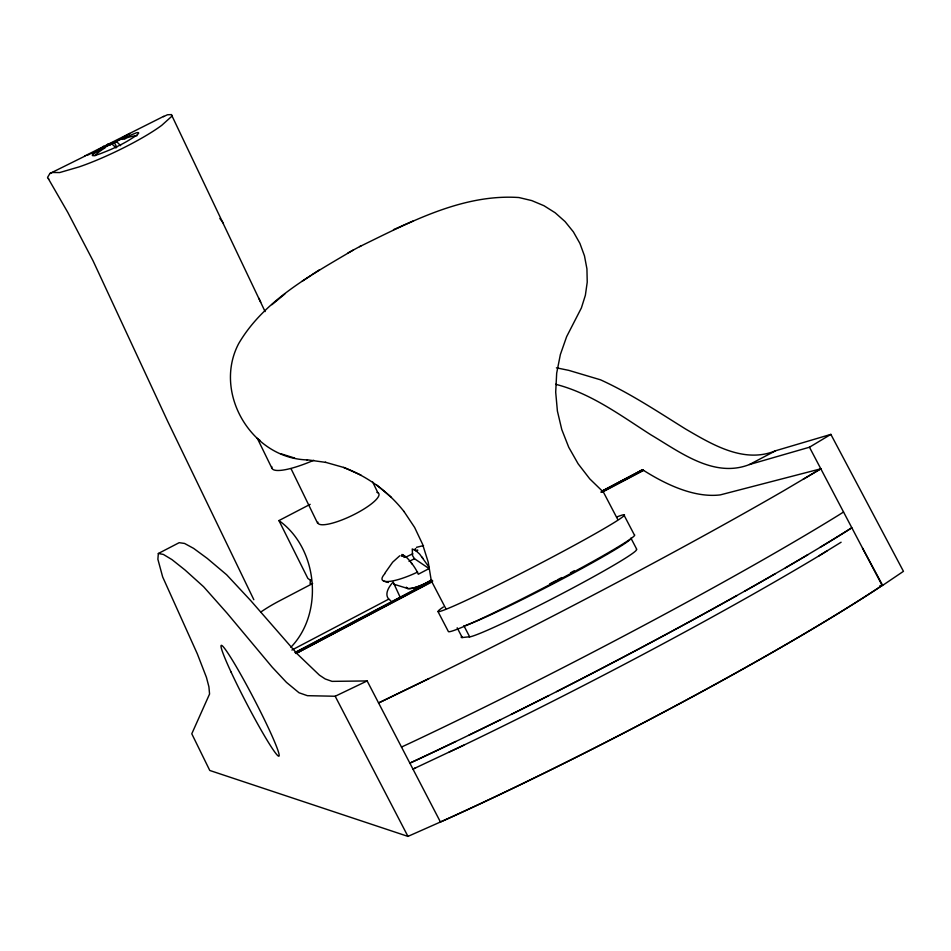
<?xml version="1.0" encoding="UTF-8"?>
<svg xmlns="http://www.w3.org/2000/svg" width="951" height="951" viewBox="0 0 951 951"><rect width="100%" height="100%" fill="white"/><g stroke="black" fill="none" stroke-linecap="round" stroke-linejoin="round"><path stroke-width="1.43" d="M882.171 585.447A380.971 33.095 -27.3 0 1 440.432 821.985L367.145 680.94L332.054 681.368L325.218 678.966L319.429 675.151L297.294 653.943L250.767 600.652L226.623 574.749L207.27 558.427L193.624 548.382L184.542 543.437L179.157 542.688L158.341 553.494L157.878 559.271L162.657 576.912L197.332 653.872L206.438 677.385L208.911 686.788L209.565 694.016L191.781 733.792L209.779 770.465L407.955 836.393L448.052 818.621A382.991 33.261 -27.3 0 0 877.274 588.752L882.171 585.447L809.467 447.22L749.495 464.528C713.88 478.519 679.906 451.963 650.876 434.821C620.658 415.516 590.928 393.238 555.61 384.287M384.87 573.203L392.656 562.184L399.753 555.776M84.996 156.095L49.928 173.474L47.55 177.397L48.774 179.109M290.899 647.227C324.101 612.943 317.907 548.18 278.94 520.577L310.169 504.327M163.441 116.676L167.447 114.762L171.382 114.607L265.091 311.583M84.782 155.976L129.586 133.497L121.514 138.275M353.035 250.184C311.167 275.053 264.045 300.243 238.689 343.584C212.632 392.941 251.849 458.525 307.423 459.915M405.554 556.608L403.985 557.441L405.245 556.466C408.728 558.606 416.253 568.757 418.274 574.249L429.067 568.579L428.461 566.356L419.676 554.124L416.051 550.831L412.247 548.929L412.532 555.622L414.505 558.724L429.067 568.579M284.872 293.954L271.903 304.7M414.22 549.63L415.825 548.87L414.684 549.916M879.865 585.709L882.647 585.388L903.45 571.325L830.865 434.381L775.576 450.762C744.051 463.933 712.097 444.462 685.516 428.972C657.747 411.676 630.394 393.441 600.533 379.818L568.757 370.355L556.418 367.823M302.073 281.294L310.894 275.493M312.261 274.542L319.643 269.692M843.537 512.007L838.58 515.157A382.694 24.857 -27.4 0 1 409.037 743.563L401.488 747.046M841.112 542.225L818.704 556.026A382.789 27.329 -27.4 0 1 463.791 745.18L412.96 769.109L415.635 767.849M818.704 556.026L827.204 550.772M601.757 491.203L642.519 469.77L644.635 471.042A1168.28 248.104 65.7 0 0 720.335 494.877L820.82 468.807L784.242 490.443A382.528 19.923 -27.4 0 1 429.103 678.515L378.581 702.967L429.103 678.515M809.467 447.22L830.865 434.381M803.072 479.363L820.82 468.807M422.957 558.463L421.923 557.036M359.561 246.666C408.989 222.617 462.257 193.707 518.937 197.535L531.787 200.602L543.984 205.725L555.17 212.774L565.06 221.571L573.382 231.878L579.908 243.408L584.473 255.855L586.933 268.883L587.231 282.138L585.376 295.274L581.394 307.922L566.641 336.642L560.353 354.58L556.68 373.208L555.693 392.169L557.405 411.082L561.779 429.555L568.734 447.255L578.125 463.803L589.763 478.876L603.445 492.166L617.627 519.27M348.007 252.93L361.023 245.857M100.426 148.606L102.72 147.369A72.05 7.465 63.1 0 1 103.683 146.311L105.157 146.953M116.569 140.938L120.278 138.941M296.094 653.432L432.562 581.085M601.84 491.334L642.519 469.77A16.333 3.21 61.9 0 0 641.295 471.399M296.082 653.492L432.455 581.643M602.934 491.822L643.577 470.412M749.495 464.528L775.576 450.762M291.898 650.044L388.816 599.106M295.06 652.457L432.289 580.3M295.369 652.695L431.754 580.99M600.925 492.036L642.888 469.972M295.535 652.968L432.622 580.906M601.389 492.19L643.256 470.174M112.111 143.268L115.463 141.521M312.653 583.51L279.808 600.699A48.501 11.067 -26.4 0 0 260.812 612.04M105.169 146.811L107.511 145.622M409.061 561.411L414.505 558.724M129.217 133.663L163.845 116.272M98.179 150.258L95.587 151.494A25.213 5.718 -25.3 0 1 99.284 149.224M158.341 553.494L163.37 554.433L171.988 559.628L185.029 570.006L203.609 586.743L226.992 613.086L272.188 667.15L286.489 682.402L299.042 692.768L307.387 695.68L335.192 696.251L367.145 680.94M449.074 752.11L463.791 745.18M412.175 564.121L411.153 562.683M417.655 572.038L414.505 573.501A36.59 8.511 -25.9 0 1 384.846 573.738M110.815 143.435L107.178 145.134A72.038 7.572 63.1 0 1 108.152 144.077L109.841 144.861M91.046 153.61L94.292 152.124M401.904 225.934L412.793 221.143M393.512 229.666L402.035 225.922M405.078 556.276L402.011 554.469L401.274 555.919M86.803 155.465L89.965 154.11M415.789 550.653L417.822 550.189L416.276 550.986M49.928 173.474L52.507 172.476L59.616 172.571L78.874 166.972A65.179 9.783 -25.7 0 0 161.789 125.294L171.988 116.117L171.382 114.607M403.533 555.229L402.023 556.097L403.985 555.527M416.443 547.348L423.516 545.577M461.663 636.433A93.008 4.779 -27.4 0 0 462.245 637.539L469.628 636.754L463.838 625.627M306.614 459.725L325.908 462.4M280.973 453.793L294.584 458.037M325.373 462.257L343.905 467.512L361.047 475.143M384.18 581.227L388.305 582.499M393.797 584.199L407.539 588.443M343.596 467.428C367.348 476.332 388.448 491.631 404.092 511.626M311.072 580.633L307.874 578.446L278.94 520.577M376.965 485.2L391.455 497.444M120.599 145.646L117.936 142.923A94.422 10.116 63.1 0 0 117.353 142.46L115.606 141.675A73.512 7.881 63.1 0 0 114.584 142.757L116.723 147.274M116.01 147.952L113.359 145.23A94.446 9.986 63.1 0 0 112.777 144.766L111.041 143.958A73.524 7.786 63.1 0 0 110.043 145.039M219.859 218.504L223.414 223.164M403.925 511.388L414.624 527.448L422.541 544.15L428.223 562.16L431.302 580.764L445.817 608.628M48.263 178.562L67.818 212.442L93.043 260.788L167.661 421.281L253.834 599.701M862.486 548.038L882.647 585.388M623.856 514.836L634.281 534.771A104.907 5.064 -27.4 0 1 547.182 586.006A104.907 5.064 -27.4 0 1 448.385 631.547L437.995 611.588M630.882 538.076L636.683 549.155M457.169 627.791L462.245 637.539M335.192 696.251L407.955 836.393M271.855 468.106L257.317 438.304A51.009 10.711 -25.8 0 0 259.825 440.17M291.065 468.724L317.658 523.359M372.697 482.026L377.844 492.713M400.502 597.965L393.155 582.083L391.634 583.783A45.22 17.308 -24.6 0 0 390.79 600.652M258.874 298.245L260.717 302.24M636.326 549.345A94.85 4.945 -27.4 0 1 562.576 593.388A94.85 4.945 -27.4 0 1 469.235 636.968M574.214 570.778A64.989 3.162 -27.4 0 1 570.469 572.835M561.72 577.554A64.989 3.162 -27.4 0 1 557.215 579.944M555.955 580.609A64.145 3.115 -27.4 0 1 549.607 583.926M630.703 538.789A94.838 4.612 -27.4 0 1 557.131 581.739A94.838 4.612 -27.4 0 1 465.942 625.211M310.109 583.676A47.764 46.195 -54.1 0 1 310.513 579.967M94.993 155.762A25.736 5.837 -25.2 0 1 105.216 147.726M124.272 138.68A25.736 5.837 -25.2 0 1 136.956 135.72M111.992 142.935A25.213 5.718 -25.3 0 1 115.523 141.544M122.061 139.428A25.213 5.718 -25.3 0 1 125.591 138.632M317.919 522.17A33.808 6.716 -26.1 0 0 318.549 523.811A33.796 8.072 -25.8 0 0 355.603 513.754A33.796 8.072 -25.8 0 0 378.07 492.784A33.808 6.716 -26.1 0 0 376.941 492.392M406.493 556.834A32.465 11.02 -25 0 1 412.805 553.815M313.711 460.296A50.902 11.162 -25.8 0 1 271.748 466.549M616.652 517.047A104.883 4.386 -27.4 0 1 533.951 566.737A104.883 4.386 -27.4 0 1 443.404 606.988M820.166 547.312A380.733 26.533 -27.4 0 0 851.823 527.757L846.877 530.943A382.766 26.664 -27.4 0 1 417.406 759.659L409.845 763.13A380.733 26.533 -27.4 0 0 455.672 741.518M807.958 554.623A380.733 26.533 -27.4 0 1 785.431 567.878M775.279 573.75A380.733 26.533 -27.4 0 1 744.669 591.201M736.894 595.564A380.733 26.533 -27.4 0 1 556.573 691.639M548.81 695.573A380.733 26.533 -27.4 0 1 511.198 714.427M500.761 719.586A380.733 26.533 -27.4 0 1 469.009 735.087M93.376 153.967L92.461 154.894A26.081 2.71 -26 0 0 101.84 153.123L107.213 150.971A25.689 3.875 -25.7 0 0 130.228 139.405L134.353 136.789A26.081 2.71 -26 0 0 136.564 132.748L123.903 137.895A25.427 1.438 -26.3 0 0 101.175 149.307L93.376 153.967M231.093 672.095A62.457 4.315 62.5 0 0 278.762 756.188A62.457 4.315 62.5 0 0 240.555 674.104A62.457 4.315 62.5 0 0 231.093 672.095M414.374 587.718A18.259 4.339 -25.9 0 0 430.958 580.288A18.188 4.327 -25.9 0 1 414.41 587.682A18.259 4.339 -25.9 0 1 406.339 587.147A18.188 4.327 -25.9 0 0 414.41 587.682"/></g></svg>
